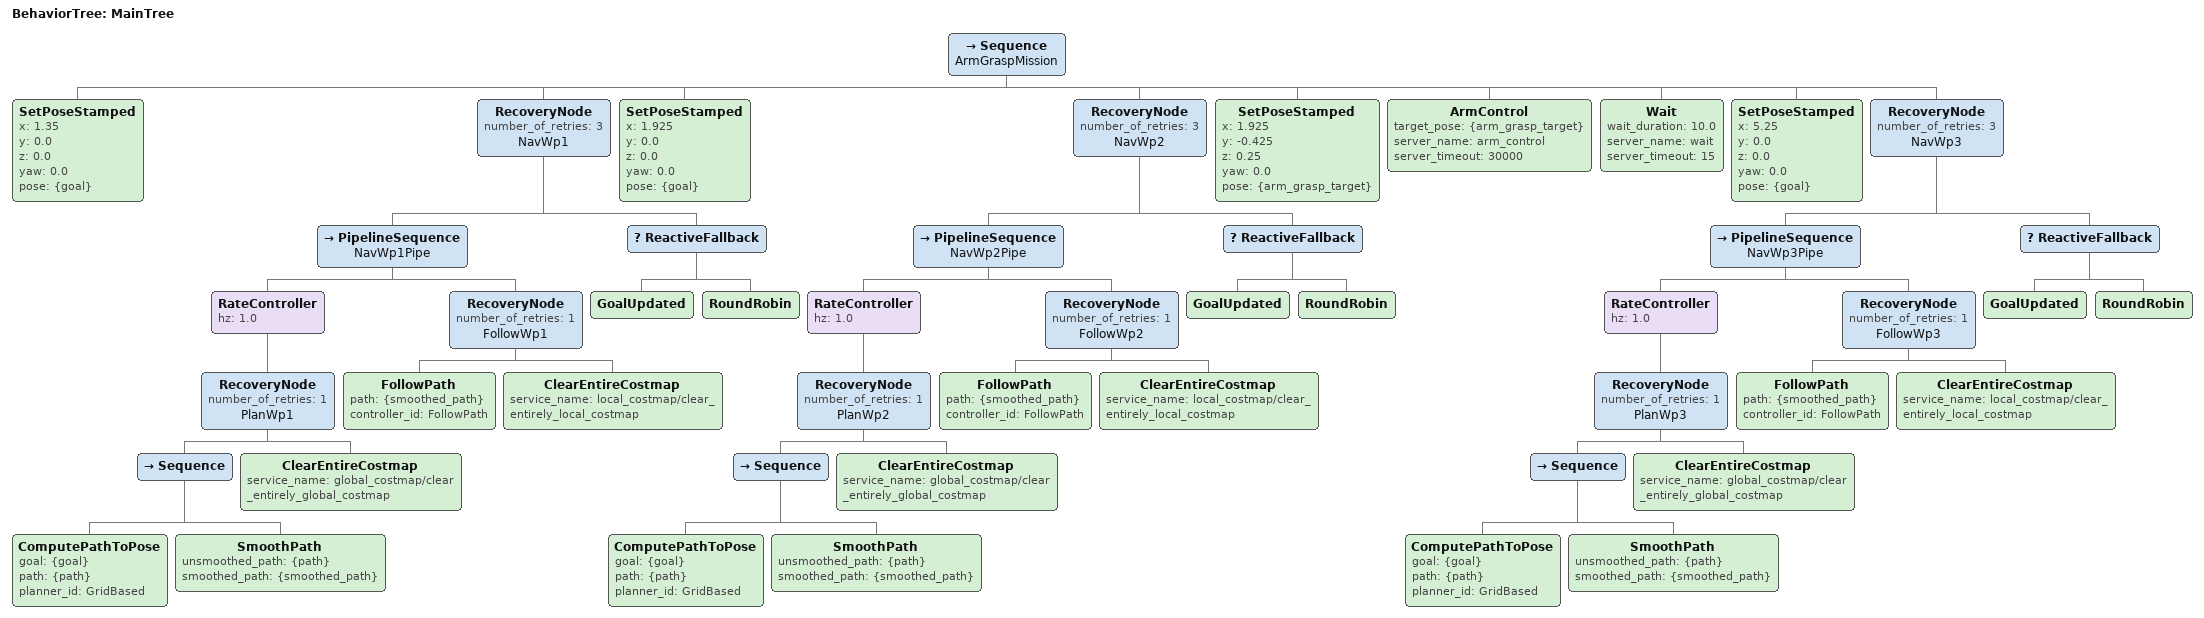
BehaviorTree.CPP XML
<root main_tree_to_execute="MainTree">
  <BehaviorTree ID="MainTree">

    <Sequence name="ArmGraspMission">

      <!-- Step 1: 导航到 waypoint 1 (1.35, -0.85) -->
      <SetPoseStamped x="1.35" y="0.0" z="0.0" yaw="0.0" pose="{goal}"/>
      <RecoveryNode number_of_retries="3" name="NavWp1">
        <PipelineSequence name="NavWp1Pipe">
          <RateController hz="1.0">
            <RecoveryNode number_of_retries="1" name="PlanWp1">
              <Sequence>
                <ComputePathToPose goal="{goal}" path="{path}" planner_id="GridBased"/>
                <SmoothPath unsmoothed_path="{path}" smoothed_path="{smoothed_path}"/>
              </Sequence>
              <ClearEntireCostmap service_name="global_costmap/clear_entirely_global_costmap"/>
            </RecoveryNode>
          </RateController>
          <RecoveryNode number_of_retries="1" name="FollowWp1">
            <FollowPath path="{smoothed_path}" controller_id="FollowPath"/>
            <ClearEntireCostmap service_name="local_costmap/clear_entirely_local_costmap"/>
          </RecoveryNode>
        </PipelineSequence>
        <ReactiveFallback>
          <GoalUpdated/>
          <RoundRobin/>
        </ReactiveFallback>
      </RecoveryNode>

      <!-- Step 2: 导航到 waypoint 2 (1.925, -0.85) -->
      <SetPoseStamped x="1.925" y="0.0" z="0.0" yaw="0.0" pose="{goal}"/>
      <RecoveryNode number_of_retries="3" name="NavWp2">
        <PipelineSequence name="NavWp2Pipe">
          <RateController hz="1.0">
            <RecoveryNode number_of_retries="1" name="PlanWp2">
              <Sequence>
                <ComputePathToPose goal="{goal}" path="{path}" planner_id="GridBased"/>
                <SmoothPath unsmoothed_path="{path}" smoothed_path="{smoothed_path}"/>
              </Sequence>
              <ClearEntireCostmap service_name="global_costmap/clear_entirely_global_costmap"/>
            </RecoveryNode>
          </RateController>
          <RecoveryNode number_of_retries="1" name="FollowWp2">
            <FollowPath path="{smoothed_path}" controller_id="FollowPath"/>
            <ClearEntireCostmap service_name="local_costmap/clear_entirely_local_costmap"/>
          </RecoveryNode>
        </PipelineSequence>
        <ReactiveFallback>
          <GoalUpdated/>
          <RoundRobin/>
        </ReactiveFallback>
      </RecoveryNode>

      <!-- Step 3: 机械臂抓取 map(1.925, 1.275, 0.25) -->
      <SetPoseStamped x="1.925" y="-0.425" z="0.25" yaw="0.0" pose="{arm_grasp_target}"/>
      <ArmControl target_pose="{arm_grasp_target}"
                  server_name="arm_control"
                  server_timeout="30000"/>

      <!-- Step 4: 等待 10 秒 -->
      <Wait wait_duration="10.0" server_name="wait" server_timeout="15"/>

      <!-- Step 5: 导航到 waypoint 3 (5.25, -0.85) -->
      <SetPoseStamped x="5.25" y="0.0" z="0.0" yaw="0.0" pose="{goal}"/>
      <RecoveryNode number_of_retries="3" name="NavWp3">
        <PipelineSequence name="NavWp3Pipe">
          <RateController hz="1.0">
            <RecoveryNode number_of_retries="1" name="PlanWp3">
              <Sequence>
                <ComputePathToPose goal="{goal}" path="{path}" planner_id="GridBased"/>
                <SmoothPath unsmoothed_path="{path}" smoothed_path="{smoothed_path}"/>
              </Sequence>
              <ClearEntireCostmap service_name="global_costmap/clear_entirely_global_costmap"/>
            </RecoveryNode>
          </RateController>
          <RecoveryNode number_of_retries="1" name="FollowWp3">
            <FollowPath path="{smoothed_path}" controller_id="FollowPath"/>
            <ClearEntireCostmap service_name="local_costmap/clear_entirely_local_costmap"/>
          </RecoveryNode>
        </PipelineSequence>
        <ReactiveFallback>
          <GoalUpdated/>
          <RoundRobin/>
        </ReactiveFallback>
      </RecoveryNode>

    </Sequence>
  </BehaviorTree>
</root>
